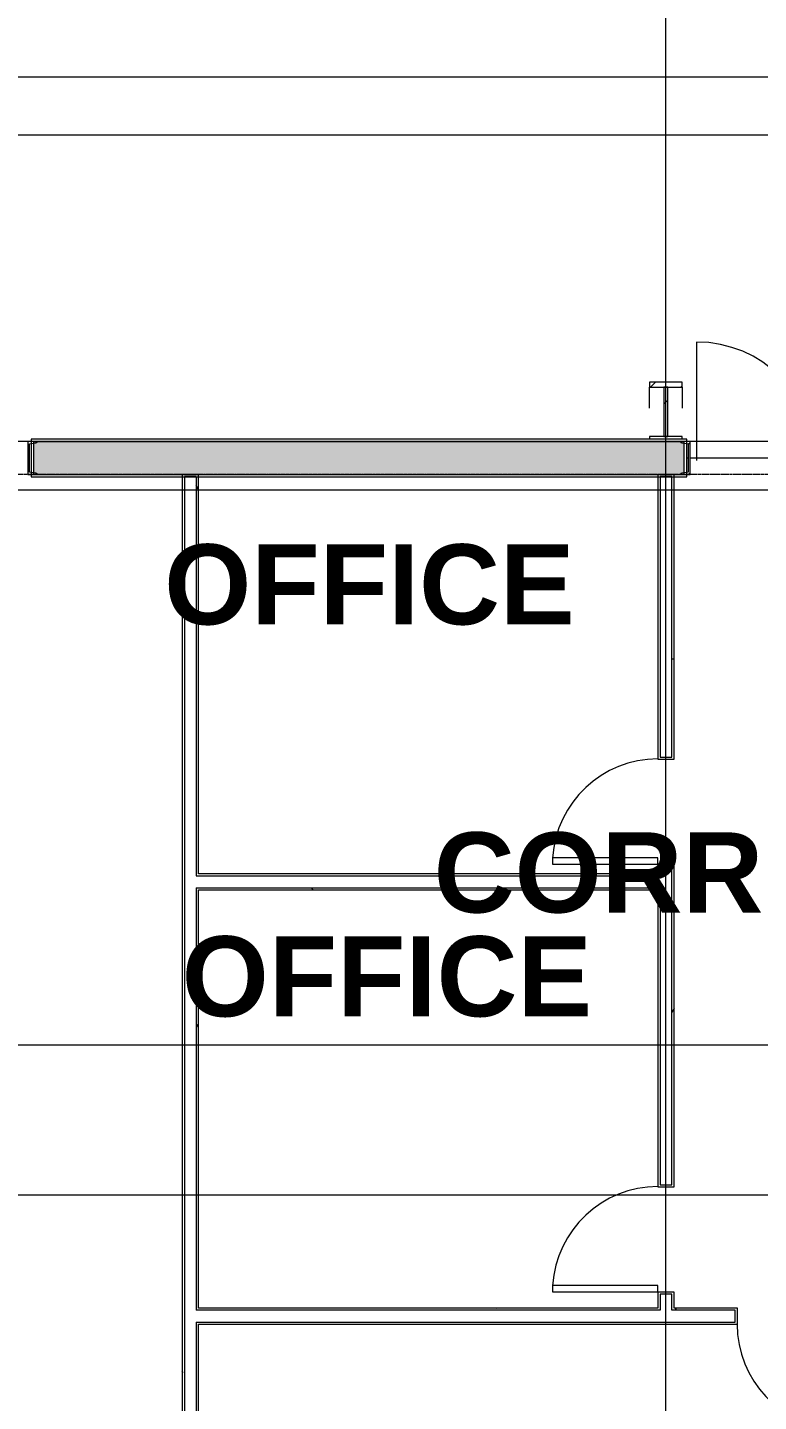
# Model space of a CAD drawing. Header units: inches. Extents: x 25369 to 33161, y -23509 to -20274.
# Drawn here: x 30847.5 to 31069.7, y -22651.3 to -22233.7 of the extents above; entities that cross this region are included whole.
import ezdxf

# ---------------------------------------------------------------- set-up
doc = ezdxf.new("R2010")
doc.units = ezdxf.units.IN
doc.header["$MEASUREMENT"] = 0
doc.linetypes.add('Grid Line 1_2_', pattern=[0.875, 0.5, -0.125, 0.125, -0.125])
for name, color, linetype, lineweight in [('A-AREA', 32, 'Continuous', 70), ('A-DOOR', 31, 'Continuous', 13), ('A-FLOR', 192, 'Continuous', 13), ('A-WALL', 113, 'Continuous', 13), ('A-WALL-PATT', 111, 'Continuous', 25), ('G-ANNO-SYMB', 111, 'Continuous', 9), ('I-WALL', 2, 'Continuous', 13), ('M-AREA-IDEN', 171, 'Continuous', 9), ('S-BEAM', 12, 'Continuous', 13), ('S-COLS', 52, 'Continuous', 13), ('S-GRID', 1, 'Continuous', 9)]:
    doc.layers.add(name, color=color, linetype=linetype, lineweight=lineweight)
doc.styles.add('Arial_B', font='arialbd.ttf', dxfattribs={"height": 24.354149})
pattern_1 = [(0, (5929.126, 0), (61.44, 15.36), [2.534, -43.546, 2.534, -43.546, -245.76]), (0, (5929.126, 0), (61.44, 15.36), [-92.16, 2.534, -89.626, 2.534, -43.546, -107.52]), (0, (5929.126, 0), (61.44, 15.36), [-230.4, 2.534, -28.186, 2.534, -74.266]), (120, (5952.166, 7.68), (-44.02215, 45.528601), [2.534, -43.546, 2.534, -43.546, -245.76]), (120, (5952.166, 7.68), (-44.02215, 45.528601), [-92.16, 2.534, -89.626, 2.534, -43.546, -107.52]), (120, (5952.166, 7.68), (-44.02215, 45.528601), [-230.4, 2.534, -28.186, 2.534, -74.266]), (240, (5959.846, 38.4), (-17.41785, -60.888601), [2.534, -43.546, 2.534, -43.546, -245.76]), (240, (5959.846, 38.4), (-17.41785, -60.888601), [-92.16, 2.534, -89.626, 2.534, -43.546, -107.52]), (240, (5959.846, 38.4), (-17.41785, -60.888601), [-230.4, 2.534, -28.186, 2.534, -74.266])]
pattern_2 = [(225, (31041.517, -22360.053), (19.00703, -19.00703), []), (225, (31041.517, -22388.853), (19.00703, -19.00703), [])]
pattern_3 = [(45, (5929.126, 0), (-19.00703, 19.00703), []), (45, (5929.126, 28.8), (-19.00703, 19.00703), [])]

# ---------------------------------------------------------------- blocks, each defined once
blk = doc.blocks.new('Single-Flush - 32_ x 84_-1272610-Overall Floor Plan')
at = {"layer": 'A-DOOR', "color": 7}
for p, q in [((14, -2.44), (14, -34.44)), ((16, -2.44), (14, -2.44)), ((16, -2.44), (16, -34.44)), ((16, -34.44), (14, -34.44))]:
    blk.add_line(p, q, dxfattribs=at)
at = {"layer": 'A-DOOR', "color": 43, "lineweight": 9}
blk.add_arc((16, -2.44), 32.07, 180, 266.4241, dxfattribs=at)
blk = doc.blocks.new('Single-Flush - 32_ x 84_-460923-Overall Floor Plan')
at = {"layer": 'A-DOOR', "color": 7}
for p, q in [((14, -2.44), (14, -34.44)), ((16, -2.44), (14, -2.44)), ((16, -2.44), (16, -34.44)), ((16, -34.44), (14, -34.44))]:
    blk.add_line(p, q, dxfattribs=at)
at = {"layer": 'A-DOOR', "color": 43, "lineweight": 9}
blk.add_arc((16, -2.44), 32.07, 180, 266.4241, dxfattribs=at)
blk = doc.blocks.new('columns and girder2 - one-V26-Overall Floor Plan')
at = {"layer": 'S-BEAM', "lineweight": 9}
h = blk.add_hatch(dxfattribs=at)
h.set_pattern_fill('FP_28', color=253, style=0, pattern_type=2)
h.set_pattern_definition(pattern_2)
h.paths.add_polyline_path([(0, -1.25), (-5, -1.25), (-5, -2), (5, -2), (5, -1.25)], flags=0)
h.paths.add_polyline_path([(5, -17.03), (-5, -17.03), (-5, -18.55), (5, -18.55)], flags=0)
h.paths.add_polyline_path([(-5, -1204.89), (-5, -1206.4), (5, -1206.4), (5, -1204.89)], flags=0)
h.paths.add_polyline_path([(5, -1224.25), (-5, -1224.25), (-5, -1225), (5, -1225)], flags=0)
h = blk.add_hatch(dxfattribs=at)
h.set_pattern_fill('FP_28', color=253, style=0, pattern_type=2)
h.set_pattern_definition(pattern_2)
h.paths.add_polyline_path([(-0.63, -2), (-0.63, -17.03), (0.62, -17.03), (0.62, -2)], flags=0)
h.paths.add_polyline_path([(-0.63, -1206.4), (-0.63, -1224.25), (0.62, -1224.25), (0.62, -1206.4)], flags=0)
at = {"layer": 'S-BEAM', "color": 7}
for p, q in [((-5, -1.24), (-5, -2)), ((-5, -2), (5, -2)), ((0.62, -2), (-0.63, -2)), ((-0.63, -2), (-0.63, -17.03)), ((0.62, -17.03), (0.62, -2)), ((5, -2), (5, -1.25)), ((5, -17.03), (-5, -17.03)), ((-5, -17.03), (-5, -18.55)), ((-5, -18.55), (5, -18.55)), ((-0.63, -17.03), (0.62, -17.03)), ((5, -18.55), (5, -17.03))]:
    blk.add_line(p, q, dxfattribs=at)
at = {"layer": 'S-BEAM', "color": 43, "lineweight": 9}
for p, q in [((-5, -17.03), (-5, -10.69)), ((5, -10.69), (5, -17.03))]:
    blk.add_line(p, q, dxfattribs=at)
blk = doc.blocks.new('Door_Single_Storefront - one-1371408-Overall Floor Plan')
at = {"layer": 'A-DOOR', "color": 43, "lineweight": 9}
blk.add_line((-18, 36), (-18, 0), dxfattribs=at)
blk.add_arc((-18, 0), 36, 360, 90, dxfattribs=at)

msp = doc.modelspace()

# ---------------------------------------------------------------- hatches: boundary and pattern name
at = {"layer": 'A-WALL-PATT', "lineweight": 9}
h = msp.add_hatch(dxfattribs=at)
h.set_pattern_fill('FP_18', color=253, style=0, pattern_type=2)
h.set_pattern_definition([(161.57, (5930.086, 0.96), (-7.6802237, -0.0009796), [0, -54.643, 6.067, 0]), (18.43, (5928.166, 0.96), (-7.6802237, 0.0009796), [0, -54.643, 6.067, 0]), (108.43, (5930.086, 0.96), (3.8382953, -19.20136532), [18.211, -42.499]), (71.57, (5928.166, 0.96), (3.8382953, 19.20136532), [18.211, -42.499])])
h.paths.add_polyline_path([(31667.89, -22369.55), (31667.89, -22359.55), (31492.64, -22359.55), (31492.64, -22369.55), (31661.43, -22369.55)], flags=0)
h.paths.add_polyline_path([(31410.64, -22369.55), (31410.64, -22359.55), (31090.64, -22359.55), (31090.64, -22369.55), (31310.5, -22369.55)], flags=0)
h.paths.add_polyline_path([(31047.14, -22369.55), (31047.14, -22359.55), (30849.39, -22359.55), (30849.39, -22369.55), (31029.76, -22369.55)], flags=0)
h.paths.add_polyline_path([(30771.27, -22369.55), (30771.27, -22359.55), (30559.89, -22359.55), (30559.89, -22369.55), (30749.02, -22369.55)], flags=0)
h.paths.add_polyline_path([(28727.77, -22369.55), (28727.77, -22359.55), (28710.52, -22359.55), (28710.52, -22369.55), (28713.64, -22369.55)], flags=0)
h = msp.add_hatch(dxfattribs=at)
h.set_pattern_fill('FP_17', color=253, style=0, pattern_type=2)
h.set_pattern_definition(pattern_1)
h.paths.add_polyline_path([(30895.2, -22787.3), (30895.2, -22370.18), (30898.83, -22370.18), (30898.83, -22369.55), (30894.58, -22369.55), (30894.58, -22787.3)], flags=0)
h = msp.add_hatch(dxfattribs=at)
h.set_pattern_fill('FP_17', color=253, style=0, pattern_type=2)
h.set_pattern_definition(pattern_1)
h.paths.add_polyline_path([(30898.83, -22787.3), (30899.45, -22787.3), (30899.45, -22627.18), (30898.83, -22627.18), (30898.83, -22786.55)], flags=0)
h.paths.add_polyline_path([(30899.45, -22623.55), (30899.45, -22495.18), (30898.83, -22495.18), (30898.83, -22623.55)], flags=0)
h.paths.add_polyline_path([(30898.83, -22491.55), (30899.45, -22491.55), (30899.45, -22369.55), (30898.83, -22369.55), (30898.83, -22414.26)], flags=0)
h = msp.add_hatch(dxfattribs=at)
h.set_pattern_fill('FP_17', color=253, style=0, pattern_type=2)
h.set_pattern_definition(pattern_1)
h.paths.add_polyline_path([(31044.02, -22622.93), (31044.02, -22618.05), (31041.58, -22618.05), (31041.58, -22618.68), (31043.39, -22618.68), (31043.39, -22622.93)], flags=0)
h.paths.add_polyline_path([(31044.02, -22586.05), (31044.02, -22488.05), (31041.58, -22488.05), (31041.58, -22488.68), (31043.39, -22488.68), (31043.39, -22585.43), (31041.58, -22585.43), (31041.58, -22586.05)], flags=0)
h.paths.add_polyline_path([(31044.02, -22456.05), (31044.02, -22369.55), (31039.77, -22369.55), (31039.77, -22370.18), (31043.39, -22370.18), (31043.39, -22455.43), (31041.58, -22455.43), (31041.58, -22456.05)], flags=0)
h = msp.add_hatch(dxfattribs=at)
h.set_pattern_fill('FP_17', color=253, style=0, pattern_type=2)
h.set_pattern_definition(pattern_1)
h.paths.add_polyline_path([(30899.45, -22491.55), (31039.14, -22491.55), (31039.14, -22490.93), (30899.45, -22490.93)], flags=0)
h = msp.add_hatch(dxfattribs=at)
h.set_pattern_fill('FP_17', color=253, style=0, pattern_type=2)
h.set_pattern_definition(pattern_1)
h.paths.add_polyline_path([(30899.45, -22495.8), (31039.14, -22495.8), (31039.14, -22495.18), (30899.45, -22495.18)], flags=0)
h = msp.add_hatch(dxfattribs=at)
h.set_pattern_fill('FP_17', color=253, style=0, pattern_type=2)
h.set_pattern_definition(pattern_1)
h.paths.add_polyline_path([(31095.27, -22625.37), (31095.89, -22625.37), (31095.89, -22623.55), (31099.08, -22623.55), (31099.08, -22622.93), (31095.27, -22622.93)], flags=0)
h.paths.add_polyline_path([(31062.64, -22625.37), (31063.27, -22625.37), (31063.27, -22622.93), (31043.39, -22622.93), (31043.39, -22623.55), (31062.64, -22623.55)], flags=0)
h.paths.add_polyline_path([(30899.45, -22623.55), (31039.77, -22623.55), (31039.77, -22622.93), (30899.45, -22622.93)], flags=0)
at = {"layer": 'S-COLS', "lineweight": 9}
h = msp.add_hatch(dxfattribs=at)
h.set_pattern_fill('FP_15', color=253, style=0, pattern_type=2)
h.set_pattern_definition(pattern_3)
h.paths.add_polyline_path([(30850.53, -22369.55), (30850.4, -22369.24), (30850.1, -22369.12), (30848.17, -22368.81), (30848.17, -22360.29), (30850.4, -22359.86), (30850.53, -22359.55), (30847.64, -22359.55), (30847.64, -22369.55)], flags=0)
h = msp.add_hatch(dxfattribs=at)
h.set_pattern_fill('FP_15', color=253, style=0, pattern_type=2)
h.set_pattern_definition(pattern_3)
h.paths.add_polyline_path([(31048.89, -22369.55), (31048.89, -22359.55), (31046, -22359.55), (31046.13, -22359.86), (31046.44, -22359.99), (31048.37, -22360.29), (31048.37, -22368.81), (31046.13, -22369.24), (31046, -22369.55)], flags=0)

# ---------------------------------------------------------------- linework, layer by layer
at = {"layer": 'A-AREA', "color": 43, "lineweight": 9}
for p, q in [((31047.89, -22364.55), (31048.37, -22364.55)), ((31048.89, -22364.55), (31088.89, -22364.55))]:
    msp.add_line(p, q, dxfattribs=at)
at = {"layer": 'A-FLOR', "color": 43, "lineweight": 9}
msp.add_line((30523.98, -22266.3), (31909.95, -22266.3), dxfattribs=at)
at = {"layer": 'A-WALL', "color": 7}
for p, q in [((30849.39, -22359.55), (30849.39, -22369.55)), ((30849.39, -22359.55), (31047.14, -22359.55)), ((31047.14, -22369.55), (31047.14, -22359.55)), ((30849.39, -22369.55), (31047.14, -22369.55)), ((30898.83, -22370.18), (30895.2, -22370.18)), ((30895.2, -22370.18), (30895.2, -22787.3)), ((30898.83, -22370.18), (30898.83, -22491.55)), ((31043.39, -22370.18), (31039.77, -22370.18)), ((31039.77, -22370.18), (31039.77, -22455.43)), ((31043.39, -22455.43), (31043.39, -22370.18)), ((31039.77, -22455.43), (31043.39, -22455.43)), ((30898.83, -22491.55), (31039.77, -22491.55)), ((31043.39, -22488.68), (31039.77, -22488.68)), ((31039.77, -22488.68), (31039.77, -22491.55)), ((31043.39, -22585.43), (31043.39, -22488.68)), ((30898.83, -22495.18), (30898.83, -22623.55)), ((30898.83, -22495.18), (31039.77, -22495.18)), ((31039.77, -22495.18), (31039.77, -22585.43)), ((31039.77, -22585.43), (31043.39, -22585.43)), ((31043.39, -22618.68), (31039.77, -22618.68)), ((31039.77, -22618.68), (31039.77, -22623.55)), ((31043.39, -22623.55), (31043.39, -22618.68)), ((31039.77, -22623.55), (30898.83, -22623.55)), ((31062.64, -22623.55), (31043.39, -22623.55)), ((31062.64, -22627.18), (31062.64, -22623.55)), ((30898.83, -22627.18), (30898.83, -22787.3)), ((30898.83, -22627.18), (31062.64, -22627.18))]:
    msp.add_line(p, q, dxfattribs=at)
at = {"layer": 'G-ANNO-SYMB'}
for p, q in [((32512.73, -22248.83), (27933.02, -22248.83)), ((32512.73, -22374.36), (27926.42, -22374.36)), ((32512.73, -22588.63), (27922.79, -22588.63))]:
    msp.add_line(p, q, dxfattribs=at)
at = {"layer": 'I-WALL', "color": 7}
for p, q in [((31047.89, -22358.8), (30848.64, -22358.8)), ((30848.64, -22358.8), (30848.64, -22370.3)), ((31047.89, -22370.3), (31047.89, -22358.8)), ((30848.64, -22370.3), (31047.89, -22370.3)), ((30899.45, -22369.55), (30894.58, -22369.55)), ((30894.58, -22369.55), (30894.58, -22786.55)), ((30899.45, -22490.93), (30899.45, -22369.55)), ((31044.02, -22369.55), (31039.14, -22369.55)), ((31039.14, -22369.55), (31039.14, -22456.05)), ((31044.02, -22456.05), (31044.02, -22369.55)), ((31039.14, -22456.05), (31044.02, -22456.05)), ((31039.14, -22490.93), (30899.45, -22490.93)), ((31044.02, -22488.05), (31039.14, -22488.05)), ((31039.14, -22488.05), (31039.14, -22490.93)), ((31044.02, -22586.05), (31044.02, -22488.05)), ((30899.45, -22622.93), (30899.45, -22495.8)), ((30899.45, -22495.8), (31039.14, -22495.8)), ((31039.14, -22495.8), (31039.14, -22586.05)), ((31039.14, -22586.05), (31044.02, -22586.05)), ((31044.02, -22618.05), (31039.14, -22618.05)), ((31039.14, -22618.05), (31039.14, -22622.93)), ((31044.02, -22622.93), (31044.02, -22618.05)), ((31039.14, -22622.93), (30899.45, -22622.93)), ((31063.27, -22622.93), (31044.02, -22622.93)), ((31063.27, -22627.8), (31063.27, -22622.93)), ((30899.45, -22786.55), (30899.45, -22627.8)), ((30899.45, -22627.8), (31063.27, -22627.8))]:
    msp.add_line(p, q, dxfattribs=at)
at = {"layer": 'S-COLS', "color": 7}
for p, q in [((30850.53, -22359.55), (30847.64, -22359.55)), ((30847.64, -22359.55), (30847.64, -22369.55)), ((30848.17, -22360.29), (30850.1, -22359.99)), ((30848.17, -22368.81), (30848.17, -22360.29)), ((31048.89, -22359.55), (31046, -22359.55)), ((31046.44, -22359.99), (31048.37, -22360.29)), ((31048.37, -22360.29), (31048.37, -22368.81)), ((31048.89, -22369.55), (31048.89, -22359.55)), ((30847.64, -22369.55), (30850.53, -22369.55)), ((30850.1, -22369.12), (30848.17, -22368.81)), ((31046, -22369.55), (31048.89, -22369.55)), ((31048.37, -22368.81), (31046.44, -22369.12))]:
    msp.add_line(p, q, dxfattribs=at)
for centre, start, end in [((30850.1, -22359.55), 270, 0), ((31046.44, -22359.55), 180, 270), ((30850.1, -22369.55), 0, 90), ((31046.44, -22369.55), 90, 180)]:
    msp.add_arc(centre, 0.436, start, end, dxfattribs=at)
at = {"layer": 'S-GRID', "linetype": 'Grid Line 1_2_'}
for p, q in [((31041.52, -23095.8), (31041.52, -20550.05)), ((31041.52, -23413.24), (31041.52, -20902.43)), ((32648.19, -22359.55), (28582.64, -22359.55)), ((33026.59, -22359.55), (28666.64, -22359.55)), ((32930.59, -22369.55), (28666.64, -22369.55)), ((32356.47, -22543.05), (27400.49, -22543.05)), ((32648.19, -22543.05), (27719.33, -22543.05))]:
    msp.add_line(p, q, dxfattribs=at)

# ---------------------------------------------------------------- block references
at = {"layer": 'A-DOOR', "color": 43, "lineweight": 9}
msp.add_blockref('Door_Single_Storefront - one-1371408-Overall Floor Plan', (31068.89, -22365.3), dxfattribs=at)
at = {"layer": 'A-DOOR', "color": 250, "lineweight": 9, "rotation": 270}
for p in [(31041.58, -22472.05), (31041.58, -22602.05)]:
    msp.add_blockref('Single-Flush - 32_ x 84_-460923-Overall Floor Plan', p, dxfattribs=at)
at = {"layer": 'A-DOOR', "color": 250, "lineweight": 9}
msp.add_blockref('Single-Flush - 32_ x 84_-1272610-Overall Floor Plan', (31079.27, -22625.37), dxfattribs=at)
at = {"layer": 'S-BEAM', "color": 43, "lineweight": 9, "rotation": 180}
msp.add_blockref('columns and girder2 - one-V26-Overall Floor Plan', (31041.52, -22360.05), dxfattribs=at)

# ---------------------------------------------------------------- texts
at = {"layer": 'M-AREA-IDEN', "char_height": 24.354, "attachment_point": 2, "line_spacing_factor": 0.938532, "style": 'Arial_B'}
for s, insert, width in [('OFFICE', (30951.44, -22390.78), 144.864), ('CORRIDOR', (31063.6, -22478.33), 215.136), ('OFFICE', (30956.76, -22509.9), 144.864)]:
    msp.add_mtext(s, dxfattribs=dict(at, insert=insert, width=width))

doc.saveas('drawing.dxf')
